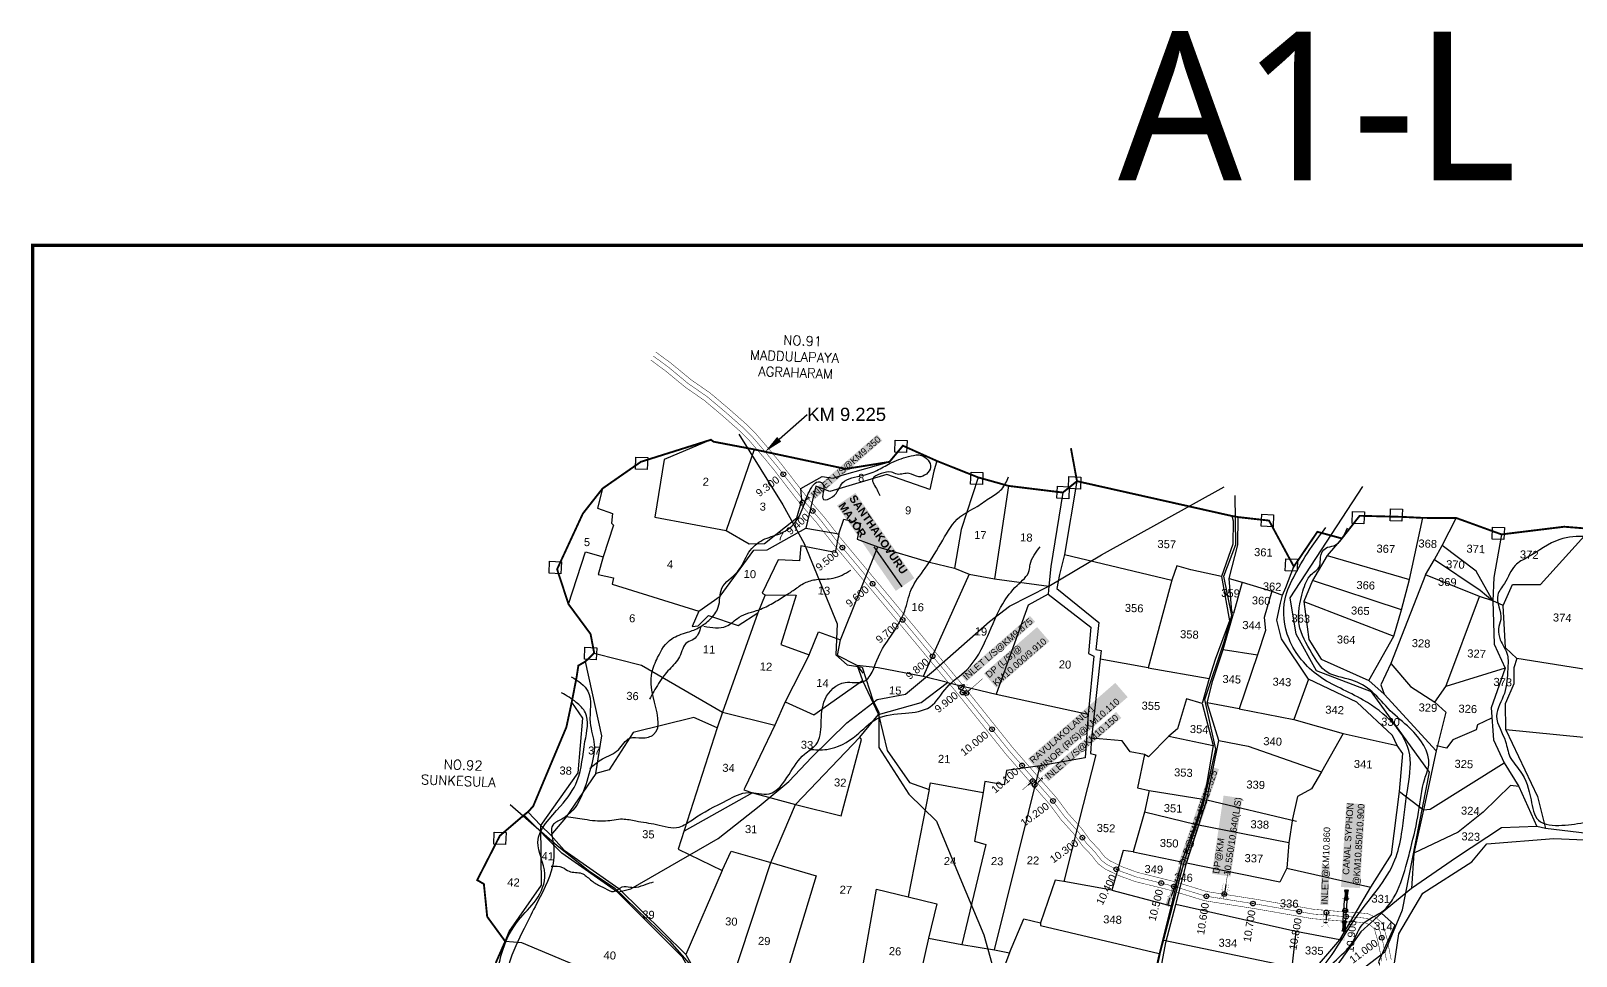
# Model space of a CAD drawing. Header units: inches. Extents: x 199720 to 229245, y 1615171 to 1626603.
# Drawn here: x 199720 to 203002, y 1620109 to 1622074 of the extents above; entities that cross this region are included whole.
import ezdxf
from ezdxf import colors
from ezdxf.entities.mleader import LeaderData, LeaderLine
from ezdxf.enums import TextEntityAlignment as Align
from ezdxf.math import Vec2, Vec3

# ---------------------------------------------------------------- set-up
doc = ezdxf.new("R2010")
doc.units = ezdxf.units.IN
doc.header["$LTSCALE"] = 15
doc.header["$MEASUREMENT"] = 0
doc.header["$PDMODE"] = 32
doc.header["$PDSIZE"] = 10
doc.linetypes.add('ACAD_ISO02W100', pattern=[15, 12, -3])
doc.linetypes.add('HIDDEN2', pattern=[0.1875, 0.125, -0.0625])
for name, color, linetype in [('CADAS', 1, 'Continuous'), ('CANAL1', 7, 'Continuous'), ('CHANAGE', 1, 'Continuous'), ('HILLS', 3, 'Continuous'), ('PLOT', 7, 'Continuous'), ('PLOT NO', 7, 'Continuous'), ('POINT', 2, 'Continuous'), ('RE REMARKS', 7, 'Continuous'), ('ROAD', 1, 'Continuous'), ('STREAM', 4, 'Continuous'), ('STRUCTURE', 5, 'Continuous'), ('TEXT', 1, 'Continuous'), ('text2', 7, 'Continuous'), ('VILLAGE BOUNDARY STONES', 1, 'Continuous'), ('VILLAGE BOUNDARYS', 5, 'Continuous'), ('VILLAGE BOUNDRY', 5, 'Continuous'), ('VILLAGE STONES', 240, 'Continuous')]:
    doc.layers.add(name, color=color, linetype=linetype)
doc.styles.add('section', font='romant.shx', dxfattribs={"height": 2})
doc.styles.get("Standard").update_dxf_attribs({"font": 'arial.ttf'})
doc.styles.add('TMS', font='trebuc.ttf')
doc.dimstyles.get("Standard").update_dxf_attribs({"dimtxt": 0.18, "dimasz": 0.18, "dimexe": 0.18, "dimexo": 0.0625, "dimgap": 0.09, "dimtad": 0, "dimtih": 1, "dimtoh": 1, "dimdec": 4, "dimzin": 0, "dimdsep": 46, "dimtxsty": 'Standard', "dimcen": 0.09, "dimadec": 0, "dimazin": 0, "dimtfac": 1, "dimtdec": 4, "dimtofl": 0, "dimtmove": 0, "dimatfit": 3, "dimfxl": 1, "dimtolj": 1, "dimtzin": 0, "dimarcsym": 0})

# ---------------------------------------------------------------- blocks, each defined once
blk = doc.blocks.new('SLB')
at = {"layer": 'STRUCTURE'}
h = blk.add_hatch(dxfattribs=at)
h.set_pattern_fill('DOTS', color=6, scale=20, angle=320.3722, style=0)
h.set_pattern_definition([(320.372247934, (-159.4327, -72.9564), (1.2786241598, 0.5641323054), [0, -1.25])])
h.paths.add_polyline_path([(769699.5, 1706871.1), (769699.5, 1706861.1), (769729.1, 1706861.1), (769732.1, 1706863.1), (769792.1, 1706863.1), (769795.1, 1706861.1), (769824.7, 1706861.1), (769824.7, 1706871.1), (769795.1, 1706871.1), (769792.1, 1706869.1), (769732.1, 1706869.1), (769729.1, 1706871.1)])
at = {"layer": 'STRUCTURE', "color": 6, "linetype": 'ACAD_ISO02W100', "ltscale": 0.5, "const_width": 0.5}
for points in [[(769699.5, 1706871.1), (769729.1, 1706871.1)], [(769699.5, 1706861.1), (769729.1, 1706861.1)], [(769795.1, 1706871.1), (769824.7, 1706871.1)], [(769795.1, 1706861.1), (769824.7, 1706861.1)]]:
    blk.add_lwpolyline(points, dxfattribs=at)
at = {"layer": 'STRUCTURE', "color": 6, "const_width": 0.628}
for points in [[(769726.1, 1706877.1), (769726.1, 1706873.1), (769732.1, 1706869.1), (769792.1, 1706869.1), (769798.1, 1706873.1), (769798.1, 1706877.1)], [(769726.1, 1706855.1), (769726.1, 1706859.1), (769732.1, 1706863.1), (769792.1, 1706863.1), (769798.1, 1706859.1), (769798.1, 1706855.1)]]:
    blk.add_lwpolyline(points, dxfattribs=at)
at = {"layer": 'STRUCTURE', "color": 6}
blk.add_lwpolyline([(769732.1, 1706863.1), (769792.1, 1706863.1)], dxfattribs=at)
blk.add_lwpolyline([(769732.1, 1706863.1), (769792.1, 1706863.1)], dxfattribs=at)
at = {"layer": 'STRUCTURE', "color": 0}
blk.add_circle((769762.1, 1706866.1), 1.24, dxfattribs=at)
for points in [[(769703.8, 1706866), (769726.7, 1706866)], [(769818.6, 1706865.8), (769795.7, 1706865.8)]]:
    blk.add_leader(points, dimstyle='Standard', override={"dimasz": 10, "dimgap": 0.09, "dimtad": 0}, dxfattribs=at)
blk = doc.blocks.new('UT')
at = {"layer": 'STRUCTURE'}
h = blk.add_hatch(dxfattribs=at)
h.set_pattern_fill('DASH', color=150, scale=8, angle=-39.6278, style=0)
h.set_pattern_definition([(320.372247933, (-4370.464, -6260.8811), (1.40800153113, 0.132407282), [1, -1])])
h.paths.add_polyline_path([(765163, 1700681.9), (765165.6, 1700680.6), (765167.2, 1700680.3), (765169.1, 1700680), (765172.4, 1700679.6), (765176.4, 1700679.3), (765179.5, 1700679.5), (765183.1, 1700679.9), (765187.7, 1700680.9), (765188.9, 1700681.2), (765193.1, 1700682.2), (765196.1, 1700680.2), (765196.1, 1700672.2), (765193.1, 1700670.2), (765190.5, 1700670.8), (765188.1, 1700671.3), (765185.5, 1700671.8), (765183.6, 1700672.1), (765181, 1700672.5), (765180.3, 1700672.5), (765178.5, 1700672.6), (765176.7, 1700672.6), (765174.6, 1700672.5), (765172.5, 1700672.3), (765170.4, 1700672), (765168.5, 1700671.7), (765166.1, 1700671.2), (765165, 1700670.8), (765163, 1700669.7)])
h.paths.add_polyline_path([(765259.1, 1700682.2), (765256.1, 1700680.2), (765256.1, 1700672.2), (765259.1, 1700670.2), (765261.9, 1700671), (765264.4, 1700671.6), (765266.4, 1700672), (765269.1, 1700672.5), (765272.7, 1700673), (765276.1, 1700673.1), (765278.6, 1700672.9), (765281.2, 1700672.7), (765283.9, 1700672.3), (765286.4, 1700671.9), (765288, 1700671.3), (765289.2, 1700670.6), (765289.1, 1700682.7), (765287.6, 1700681.8), (765285.7, 1700681.2), (765283, 1700680.7), (765281.2, 1700680.4), (765276.7, 1700679.9), (765272.7, 1700679.9), (765268.7, 1700680.3), (765264.8, 1700681), (765261.2, 1700681.7)])
at = {"layer": 'STRUCTURE', "color": 150, "const_width": 0.628}
for points in [[(765190.1, 1700688.2), (765190.1, 1700684.2), (765196.1, 1700680.2), (765256.1, 1700680.2), (765262.1, 1700684.2), (765262.1, 1700688.2)], [(765190.1, 1700664.2), (765190.1, 1700668.2), (765196.1, 1700672.2), (765256.1, 1700672.2), (765262.1, 1700668.2), (765262.1, 1700664.2)]]:
    blk.add_lwpolyline(points, dxfattribs=at)
at = {"layer": 'STRUCTURE', "color": 150}
for points in [[(765196.1, 1700680.2), (765256.1, 1700680.2)], [(765196.1, 1700672.2), (765256.1, 1700672.2)], [(765196.1, 1700672.2), (765256.1, 1700672.2)]]:
    blk.add_lwpolyline(points, dxfattribs=at)
at = {"layer": 'STRUCTURE', "color": 0}
blk.add_circle((765226.1, 1700676.2), 1.89, dxfattribs=at)
at = {"layer": 'STRUCTURE', "color": 150}
for points in [[(765163, 1700681.9), (765164.4, 1700681.1), (765167.9, 1700680.2), (765171.2, 1700679.8), (765176.1, 1700679.4), (765184.7, 1700680.3), (765193.1, 1700682.2)], [(765163, 1700669.7), (765164.3, 1700670.6), (765167.8, 1700671.6), (765171.2, 1700672.1), (765176, 1700672.6), (765184.7, 1700672), (765193.1, 1700670.2)], [(765289.1, 1700682.7), (765287.8, 1700681.9), (765284.3, 1700680.9), (765280.9, 1700680.4), (765276.1, 1700679.8), (765267.4, 1700680.5), (765259.1, 1700682.2)], [(765289.2, 1700670.6), (765287.8, 1700671.4), (765284.2, 1700672.3), (765280.9, 1700672.7), (765276.1, 1700673.1), (765267.4, 1700672.2), (765259.1, 1700670.2)]]:
    blk.add_spline(points, degree=3, dxfattribs=at)
at = {"layer": 'STRUCTURE', "color": 0}
blk.add_text('STREAM', height=5, dxfattribs=at).set_placement((765148.2, 1700675.8), align=Align.MIDDLE_CENTER)
for points in [[(765190.9, 1700676), (765164.2, 1700675.8)], [(765289.3, 1700676.7), (765265.4, 1700676.4)]]:
    blk.add_leader(points, dimstyle='Standard', override={"dimasz": 10, "dimgap": 0.09, "dimtad": 0}, dxfattribs=at)
blk = doc.blocks.new('OT')
at = {"layer": 'STRUCTURE', "color": 190}
for points, const_width in [([(769751.4, 1706595.8), (769729.4, 1706595.8)], 0.5), ([(769751.4, 1706579), (769729.4, 1706579)], 0.5), ([(769775.2, 1706601.8), (769775.2, 1706597.8), (769769.2, 1706593.8), (769761.8, 1706593.8), (769754.4, 1706593.8), (769748.4, 1706597.8), (769748.4, 1706601.8)], 0.5), ([(769748.4, 1706573), (769748.4, 1706577), (769754.4, 1706581), (769761.8, 1706581), (769761.8, 1706581), (769761.8, 1706581), (769769.2, 1706581), (769775.2, 1706577), (769775.2, 1706573)], 0.5), ([(769761.8, 1706593.8), (769761.8, 1706581)], 2.5)]:
    blk.add_lwpolyline(points, dxfattribs=dict(at, const_width=const_width))
at = {"layer": 'STRUCTURE', "color": 0}
blk.add_circle((769761.8, 1706587.4), 1.87, dxfattribs=at)
blk.add_leader([(769732.6, 1706587.4), (769753.8, 1706587.4)], dimstyle='Standard', override={"dimasz": 10, "dimgap": 0.09, "dimtad": 0}, dxfattribs=at)

msp = doc.modelspace()

# ---------------------------------------------------------------- linework, layer by layer
at = {"layer": 'CANAL1', "color": 200, "const_width": 1}
for points in [[(201036.8, 1621375.3), (201067.4, 1621352.8), (201110.1, 1621317.6), (201150.3, 1621289.7), (201189.1, 1621257.1), (201225.7, 1621224.7), (201245.9, 1621204.5), (201275.7, 1621169.7), (201299.8, 1621140.5), (201323.4, 1621109.6), (201354.2, 1621070.1), (201389.7, 1621029.1), (201422.1, 1620987.4), (201522.2, 1620867.4), (201613.9, 1620756.6), (201681.8, 1620674.8), (201790.7, 1620538.8), (201857.4, 1620462.2), (201883, 1620433), (201907.7, 1620399.7), (201935.8, 1620368.4), (201955, 1620342.1), (201973.2, 1620323.3), (201980.4, 1620313.7), (201987.9, 1620304.8), (202000.7, 1620295), (202029.6, 1620280.8), (202065.5, 1620267.7), (202104.4, 1620258.1), (202144.6, 1620248), (202213.2, 1620226.9), (202322.6, 1620209.6), (202442.6, 1620188.7), (202465.4, 1620186.9), (202495.3, 1620184.4), (202538.4, 1620181.5), (202554.6, 1620179.7), (202564, 1620175.6), (202573.7, 1620167.7), (202581.7, 1620139.6), (202590, 1620098)], [(201047.5, 1621392.3), (201079.7, 1621368.6), (201122.2, 1621333.5), (201162.5, 1621305.6), (201202.1, 1621272.2), (201239.4, 1621239.3), (201260.6, 1621218.1), (201291, 1621182.5), (201315.4, 1621152.9), (201339.3, 1621121.8), (201369.6, 1621082.8), (201405.2, 1621041.7), (201437.7, 1620999.9), (201537.6, 1620880.2), (201629.3, 1620769.4), (201697.3, 1620687.4), (201806.1, 1620551.6), (201872.4, 1620475.4), (201898.6, 1620445.6), (201923.2, 1620412.3), (201951.4, 1620381), (201970.3, 1620355), (201988.4, 1620336.3), (201996, 1620326.2), (202001.8, 1620319.4), (202011.3, 1620312.1), (202037.5, 1620299.2), (202071.4, 1620286.8), (202109.2, 1620277.5), (202150, 1620267.3), (202217.7, 1620246.4), (202325.8, 1620229.4), (202445.2, 1620208.6), (202467.1, 1620206.8), (202496.8, 1620204.3), (202540.2, 1620201.4), (202559.9, 1620199.3), (202574.5, 1620192.8), (202591.2, 1620179.2), (202601.2, 1620144.3), (202609.8, 1620100.8)]]:
    msp.add_lwpolyline(points, dxfattribs=at)
at = {"layer": 'CANAL1', "color": 1, "linetype": 'HIDDEN2', "ltscale": 4, "const_width": 1}
msp.add_lwpolyline([(201042.1, 1621383.8), (201073.6, 1621360.7), (201116.1, 1621325.5), (201156.4, 1621297.6), (201195.6, 1621264.6), (201232.6, 1621232), (201253.2, 1621211.3), (201283.4, 1621176.1), (201307.6, 1621146.7), (201331.4, 1621115.7), (201361.9, 1621076.4), (201397.5, 1621035.4), (201429.9, 1620993.6), (201529.9, 1620873.8), (201621.6, 1620763), (201689.6, 1620681.1), (201798.4, 1620545.2), (201864.9, 1620468.8), (201890.8, 1620439.3), (201915.4, 1620406), (201943.6, 1620374.7), (201962.6, 1620348.6), (201980.8, 1620329.8), (201988.2, 1620320), (201994.8, 1620312.1), (202006, 1620303.5), (202033.5, 1620290), (202068.4, 1620277.3), (202106.8, 1620267.8), (202147.3, 1620257.6), (202215.5, 1620236.6), (202324.2, 1620219.5), (202443.9, 1620198.6), (202466.2, 1620196.9), (202496.1, 1620194.4), (202539.3, 1620191.4), (202557.2, 1620189.5), (202569.3, 1620184.2), (202582.5, 1620173.4), (202591.4, 1620142), (202599.9, 1620099.4)], dxfattribs=at)
for points, elevation in [([(201703.4, 1620664.9), (201741.6, 1620698.3)], 64), ([(201851.6, 1620484.1), (201826.3, 1620462.4)], 65), ([(202253.2, 1620230.7), (202263.1, 1620288.8)], 68)]:
    msp.add_lwpolyline(points, dxfattribs=dict(at, elevation=elevation))
at = {"layer": 'HILLS'}
msp.add_lwpolyline([(202613, 1620070.1), (202626, 1620156.7), (202676.7, 1620242.8), (202780.8, 1620309.4), (202812.8, 1620347.9), (202954.9, 1620358.8), (203068.3, 1620353.9), (203149.6, 1620210), (203202.3, 1620110.8), (203248.7, 1619959.5), (203315.9, 1619841.3), (203373.9, 1619737.3), (203378.9, 1619677.7), (203340.9, 1619600.2), (203221.1, 1619577.9), (203079.9, 1619571.1), (203014.6, 1619611), (202971, 1619644.4), (202937.7, 1619623.7), (202862.7, 1619646.1), (202830, 1619771.1), (202780.8, 1619869.1), (202650.8, 1620008.4), (202613, 1620070.1)], dxfattribs=at)
at = {"layer": 'PLOT'}
for points in [[(201164.6, 1621205.9), (201065.6, 1621164.1), (201045.8, 1621041.5), (201197.2, 1621013.3), (201246, 1620985), (201278.4, 1620985.8), (201347.2, 1621039.9), (201358, 1621077.1), (201355.6, 1621102.6), (201400.9, 1621127.7), (201424.2, 1621124), (201443.3, 1621130.5), (201543.8, 1621158.9)], [(201256.5, 1621185.4), (201197.2, 1621013.3)], [(201644.5, 1621160.9), (201637.9, 1621139.4), (201629.9, 1621100.3), (201538, 1621132.1), (201416.9, 1621095.9), (201387.6, 1621107.1), (201366.5, 1621018.2), (201436, 1621006.2), (201446.8, 1621037.3), (201482.5, 1621028.7), (201475.3, 1620995.1), (201519.3, 1620978.5), (201628.9, 1620946.2), (201681.7, 1620933.5), (201713, 1620920.2), (201767.3, 1620910.8), (201882.6, 1620895), (201881, 1620878), (201971.8, 1620808.2), (201966.6, 1620751.9), (201978.1, 1620746.6), (201966, 1620623), (201959.7, 1620530.1), (201863.7, 1620513.6), (201792.3, 1620503.6), (201787.7, 1620472.8), (201746.6, 1620480), (201742.9, 1620456.8), (201724.3, 1620353.5), (201748.8, 1620346.3), (201697.9, 1620133.9), (201767.2, 1620122.5), (201798.7, 1620116.5), (201829.3, 1620188.1), (201864.6, 1620180.1), (201864.4, 1620174.2), (202116.6, 1620114.6)], [(201732.2, 1621126), (201696.1, 1621015.1), (201681.7, 1620933.5)], [(201942.2, 1621117.9), (201915.5, 1620962), (201904.7, 1620919.8), (201899.7, 1620890.2), (201988.9, 1620818), (201982.1, 1620760.5), (201993.5, 1620758.5), (201991.2, 1620740.2), (201972.9, 1620572.4), (201970.6, 1620539.4), (201982.4, 1620536.5), (201955.2, 1620431.2), (201914.4, 1620267.5), (201895.9, 1620270.8), (201864.6, 1620180.1)], [(200934.5, 1621102.4), (200923.9, 1621060.7), (200955.6, 1621049.3), (200953.7, 1621028.6), (200957.9, 1621024.4), (200935.6, 1620957.4), (200925.1, 1620919.9), (200957.7, 1620912.8), (200954.6, 1620899.4), (201139.1, 1620841.7), (201125.1, 1620809.4), (201137.5, 1620810.4), (201159.6, 1620832.9), (201222.3, 1620811.2), (201264.6, 1620838), (201189.2, 1620627.2), (201177.7, 1620594), (201094.9, 1620336.5), (201188.6, 1620291.4), (201111.1, 1620112.6)], [(201796.9, 1621107.9), (201767.3, 1620910.8)], [(201912.1, 1621093.8), (201886.8, 1620936.9), (201882.6, 1620895)], [(201139.1, 1620841.7), (201184.4, 1620873.6), (201255.9, 1620971.1), (201284.1, 1620972.1), (201366.5, 1621018.2)], [(202270.8, 1621044.1), (202273.8, 1621033.8), (202273, 1620984.5), (202249.2, 1620915.3), (202266, 1620821.1), (202235.4, 1620738.9), (202223.3, 1620698.5), (202208.2, 1620646.1), (202231.6, 1620556.7), (202217.5, 1620473.5), (202210.3, 1620442.8), (202193.1, 1620388.6), (202164, 1620309.4), (202142, 1620215.9), (202116.6, 1620114.6), (202083.7, 1619968.8)], [(202115.2, 1620054.8), (202130.9, 1620138.3), (202152.3, 1620218.7), (202174.5, 1620306.8), (202201.1, 1620388.1), (202218, 1620441.3), (202243.4, 1620567.3), (202219, 1620647.3), (202230.8, 1620694.7), (202253, 1620760.3), (202274.5, 1620836.7), (202271.3, 1620841.1), (202265.4, 1620911.1), (202283.8, 1620982.6), (202284.8, 1621041.6)], [(202562, 1620694.5), (202615.1, 1620788.9), (202631.8, 1620844.9), (202648.8, 1620909.3), (202676.5, 1621040)], [(203262.6, 1619944.3), (203289.7, 1620222.2), (203297.5, 1620302.2), (203315.7, 1620401.6), (203309.6, 1620638), (203193.1, 1620574.8), (203193.8, 1620684.7), (203058.1, 1620712.5), (202876.4, 1620741.2), (202852.4, 1620764.1), (202847.2, 1620854), (202825.5, 1620864.1), (202796.9, 1620873.3), (202682.2, 1620919.3), (202701.6, 1620951.7), (202718.2, 1620981.4), (202747.9, 1621039.7)], [(202847.2, 1620854), (202867, 1620898.2), (202926.4, 1620898.5), (203034, 1621016.6), (203052.2, 1620818.4), (203054.9, 1620768.8), (203058.1, 1620712.5)], [(201436, 1621006.2), (201428.8, 1620966.3), (201355.8, 1620980.6), (201352.7, 1620948.8), (201307.2, 1620950.8), (201273.7, 1620880.4), (201280, 1620876.2), (201345.7, 1620875.6), (201313.3, 1620771.3), (201373.5, 1620748.9), (201393.1, 1620797.9), (201440.1, 1620780.9)], [(202504.8, 1620996.3), (202473.8, 1620960.2), (202442.2, 1620906.9), (202424.2, 1620862.7), (202434.7, 1620781.5), (202460.7, 1620739.8), (202562, 1620694.5), (202594.6, 1620665.9), (202704.8, 1620545.5), (202678.1, 1620420.1), (202657.8, 1620327.7), (202652.4, 1620252.6), (202589, 1620200.2), (202545.2, 1620160.7), (202496.6, 1620092.1)], [(202843.9, 1621004.9), (202827.3, 1620913.5), (202825.5, 1620864.1)], [(200862.2, 1620856.6), (200898.5, 1620967.8), (200935.6, 1620957.4)], [(201667, 1620690.2), (201615.8, 1620703.4), (201519.9, 1620721.7), (201475.5, 1620726.3), (201433.6, 1620747.8), (201440.1, 1620780.9), (201519.3, 1620978.5)], [(201915.5, 1620962), (202143.8, 1620907.9)], [(202473.8, 1620960.2), (202648.8, 1620909.3)], [(202701.6, 1620951.7), (202798.6, 1620886.3), (202825.5, 1620864.1), (202790.2, 1620926.8), (202718.2, 1620981.4)], [(201713, 1620920.2), (201615.8, 1620703.4)], [(202249.2, 1620915.3), (202184.1, 1620929.6), (202154.1, 1620937.8), (202143.8, 1620907.9), (202093.6, 1620721.4), (202223.3, 1620698.5)], [(202436.3, 1620068.6), (202500.2, 1620143.5), (202566, 1620255.9), (202610.4, 1620325.4), (202627.3, 1620458.9), (202634.3, 1620539.5), (202622.6, 1620556.4), (202612.3, 1620577.8), (202536.6, 1620648.5), (202434.1, 1620697.7), (202376.9, 1620783.1), (202366.7, 1620822.6), (202374.3, 1620858.6), (202379, 1620875.6), (202386, 1620891.8), (202402.8, 1620936.6)], [(202682.2, 1620919.3), (202631.2, 1620789), (202608.8, 1620730.6), (202587.5, 1620685.1), (202594.6, 1620665.9)], [(202355.9, 1620884.3), (202339.6, 1620828.1), (202342.7, 1620800.5), (202325.8, 1620749), (202286.9, 1620634.2), (202219, 1620647.3)], [(202265.4, 1620911.1), (202293, 1620903.1), (202355.9, 1620884.3), (202379, 1620875.6)], [(202293, 1620903.1), (202274.5, 1620836.7)], [(202631.8, 1620844.9), (202442.2, 1620906.9)], [(201280, 1620876.2), (201264.6, 1620838)], [(201881, 1620878), (201838.4, 1620854.7), (201770.3, 1620665.8)], [(202424.2, 1620862.7), (202615.1, 1620788.9)], [(202702.1, 1620648.5), (202725.3, 1620681.7), (202796.9, 1620873.3)], [(202825.5, 1620864.1), (202828.5, 1620771.5), (202851.4, 1620720.6), (202822, 1620636.8)], [(200916.7, 1620752.7), (201017, 1620727.1), (201189.2, 1620627.2), (201300.4, 1620600)], [(202253, 1620760.3), (202325.8, 1620749)], [(200920.2, 1620497.3), (200933.1, 1620577), (200898, 1620734.9)], [(201373.5, 1620748.9), (201322.6, 1620649.2), (201300.4, 1620600), (201236.4, 1620466.3), (201234.8, 1620462.3), (201252.6, 1620455.8), (201344.4, 1620431.3), (201441.6, 1620407.5), (201484.4, 1620569.6), (201480.6, 1620574.5)], [(201475.5, 1620726.3), (201487.1, 1620710)], [(201475.5, 1620726.3), (201486.9, 1620694.3), (201520.4, 1620622.7), (201539.1, 1620545.7), (201586.6, 1620478.1), (201628.1, 1620463.4), (201631.3, 1620477.1), (201742.9, 1620456.8)], [(202093.6, 1620721.4), (201991.2, 1620740.2)], [(202608.8, 1620730.6), (202650.5, 1620681.9), (202702.1, 1620648.5), (202726, 1620627.7), (202704.8, 1620545.5)], [(202851.4, 1620720.6), (202725.3, 1620681.7)], [(202876.4, 1620741.2), (202870.3, 1620721.6), (202870.3, 1620687.3), (202852.2, 1620646.4)], [(201184.2, 1619982), (201291.7, 1620308.2), (201344.4, 1620431.3), (201480.6, 1620574.5), (201520.4, 1620622.7), (201611.5, 1620647.9), (201667, 1620690.2), (201770.3, 1620665.8), (201966, 1620623)], [(201322.6, 1620649.2), (201383, 1620621.6), (201486.9, 1620694.3)], [(202434.1, 1620697.7), (202403.1, 1620611.6)], [(202208.2, 1620646.1), (202175, 1620655.4), (202155.7, 1620591.6), (202137, 1620576.6), (202094.3, 1620532.4), (202085.4, 1620537.6), (202055.4, 1620543), (202038.2, 1620566.5), (201972.9, 1620572.4)], [(200747.1, 1619698), (200750.2, 1619730.4), (200766.6, 1619837.1), (200786.7, 1619836.7), (200812.5, 1619908), (200862.7, 1619985.2), (200913.4, 1620074.5), (200763.3, 1620137.3), (200727.7, 1620140.5), (200736.3, 1620161.6), (200804.6, 1620260), (200803, 1620386.6), (200882.7, 1620498.5), (200892.4, 1620614.3), (200869, 1620648.6)], [(202286.9, 1620634.2), (202403.1, 1620611.6), (202507.3, 1620582.1), (202622.6, 1620556.4)], [(202822, 1620636.8), (202826.7, 1620568.6), (202849.9, 1620519.5), (202880.4, 1620469.5), (202918.8, 1620384.2)], [(203193.1, 1620574.8), (203075.7, 1620568), (202853.4, 1620589.7), (202852.2, 1620646.4)], [(201177.7, 1620594), (201128.5, 1620615.8), (200999.7, 1620583.9), (200948.7, 1620504.8), (200920.2, 1620497.3), (200855.4, 1620402.6), (200824.9, 1620366.4)], [(202822.6, 1620614.8), (202792.9, 1620600.4), (202790.2, 1620590.1), (202740.6, 1620568.9), (202727.2, 1620550.8), (202705.5, 1620556)], [(202853.4, 1620589.7), (202920.5, 1620448.2), (202937.1, 1620380.3)], [(202137, 1620576.6), (202231.6, 1620556.7)], [(202507.3, 1620582.1), (202461.8, 1620500.3), (202440.3, 1620464.6), (202410.3, 1620447.9), (202400, 1620401.1), (202392.1, 1620349.8), (202387.6, 1620295.8), (202372.7, 1620266.3), (202174.5, 1620306.8)], [(202243.4, 1620567.3), (202305.6, 1620554.8), (202461.8, 1620500.3)], [(202085.4, 1620537.6), (202070.6, 1620466.8), (202095.8, 1620461), (202085.6, 1620414.9), (202061.4, 1620331), (202040, 1620333.7), (202016, 1620249), (202142, 1620215.9)], [(201767.2, 1620122.5), (201863.7, 1620513.6)], [(202627.3, 1620458.9), (202678.1, 1620420.1), (202692.2, 1620421.2), (202849.9, 1620519.5)], [(201628.1, 1620463.4), (201583.4, 1620235.4)], [(202095.8, 1620461), (202210.3, 1620442.8)], [(202880.4, 1620469.5), (202863.3, 1620471.5), (202804.9, 1620414.9), (202751.8, 1620372.7), (202657.8, 1620327.7)], [(201252.6, 1620455.8), (201107.9, 1620374.4)], [(202218, 1620441.3), (202408.7, 1620395.7)], [(201910.4, 1619256.3), (201859.2, 1619292.3), (201807.2, 1619327.5), (201784, 1619344.7), (201711.5, 1619435.6), (201634.9, 1619487.9), (201605.2, 1619515), (201543.1, 1619545.9), (201519.9, 1619557.7), (201530.9, 1619595), (201469.7, 1619665.3), (201478.9, 1619685.9), (201440.3, 1619732.7), (201254.6, 1619892.6), (201174.9, 1619981), (201104, 1620106.9), (200966.3, 1620244.7), (200848, 1620327.9), (200767.7, 1620408.9)], [(200775.8, 1620415.4), (200803, 1620386.6), (200824.9, 1620366.4), (200852.9, 1620334.6), (200969.1, 1620252.9), (201111.1, 1620112.6), (201184.2, 1619982), (201260.3, 1619903.9), (201298.8, 1619864.9), (201444.8, 1619740.3), (201489, 1619687.9), (201480.1, 1619670.4), (201540, 1619604.2), (201528.8, 1619565.9), (201563.7, 1619551.1), (201604.5, 1619526.8), (201639.8, 1619503.5), (201714.1, 1619452.7), (201719.1, 1619446.9), (201786.8, 1619354.9), (201809.9, 1619336)], [(202193.1, 1620388.6), (202085.6, 1620414.9)], [(202392.1, 1620349.8), (202193.1, 1620388.6)], [(203376.1, 1619821.7), (203289.4, 1619912.8), (203262.6, 1619944.3), (203205.7, 1620172.5), (203084.5, 1620362.6), (202937.1, 1620380.3), (202918.8, 1620384.2), (202843.6, 1620381.6), (202748.5, 1620318.9), (202652.4, 1620252.6)], [(201188.6, 1620291.4), (201207.6, 1620332.2), (201291.7, 1620308.2), (201387.9, 1620279.8), (201329.9, 1620088.3), (201274.1, 1619949.6), (201260.3, 1619903.9)], [(202061.4, 1620331), (202164, 1620309.4)], [(202387.6, 1620295.8), (202566, 1620255.9)], [(202016, 1620249), (201914.4, 1620267.5)], [(201444.1, 1619855.3), (201477.4, 1620030.2), (201516.3, 1620251.2), (201583.4, 1620235.4), (201644.5, 1620220.1), (201626.5, 1620147.5), (201697.9, 1620133.9)], [(202500.2, 1620143.5), (202407.2, 1620161.3), (202152.3, 1620218.7)], [(202589, 1620200.2), (202617.1, 1620175.3), (202582.4, 1620096.9), (202626.6, 1620004.5), (202734.6, 1619901.4), (202820.1, 1619789.3), (202838.4, 1619663.1), (202929.4, 1619594.2), (202983.2, 1619550.1), (203010.2, 1619608.4), (202960.9, 1619635), (202925.7, 1619587.8), (202878.5, 1619522.9), (202857.3, 1619489.7), (202844.8, 1619386.5)], [(202407.2, 1620161.3), (202398.2, 1620085.7), (202126.9, 1620142.2)], [(201626.5, 1620147.5), (201594.5, 1620002.2), (201477.4, 1620030.2)], [(201798.7, 1620116.5), (201790.9, 1620095.4), (201778.6, 1620061.9), (201792.1, 1620028.6), (201814.9, 1619962.3), (201854.2, 1619893.9), (201892.8, 1619874.7), (201864.7, 1619808.3), (201787.8, 1619630.7), (201760.4, 1619561.7), (201719.1, 1619446.9)]]:
    msp.add_lwpolyline(points, dxfattribs=at)
at = {"layer": 'POINT'}
for p in [(201359, 1621072, 62), (201696, 1620680, 63), (201707, 1620668, 64), (201848, 1620481, 65), (201852, 1620473, 66), (202148, 1620257, 67), (202255, 1620241, 68), (202472, 1620202, 69), (202512, 1620206, 70)]:
    msp.add_point(p, dxfattribs=at)
at = {"layer": 'ROAD'}
for points in [[(201223.6, 1621217.5), (201317.3, 1621067.4), (201362.9, 1620985.7), (201432.5, 1620814.9), (201430, 1620749.4), (201454, 1620727.7), (201485.6, 1620723), (201509.6, 1620650.8), (201521.6, 1620627), (201521.3, 1620552.4), (201585.2, 1620453.5), (201643.7, 1620395.6), (201693.4, 1620275.9), (201744, 1620154.2), (201761.1, 1620093.4)], [(200966.3, 1620244.7), (200994.6, 1620251.8), (201179.8, 1620359.3), (201266.8, 1620427.4), (201329.8, 1620479.9), (201379.1, 1620531.6), (201453.4, 1620604.5), (201517.5, 1620654.1), (201578, 1620665.5), (201637.6, 1620715.2), (201756.5, 1620819.8), (201798.8, 1620852.8), (201882.6, 1620895), (201994.3, 1620961.4), (202255.1, 1621105.9)], [(202087.9, 1619970.8), (202120, 1620120.8), (202170.6, 1620311.3), (202211.1, 1620432.7), (202237.4, 1620548.6), (202214, 1620654.2), (202254.5, 1620776.5), (202271.4, 1620832.8), (202254.3, 1620916), (202279.7, 1620983.7), (202278.3, 1621087.8)], [(202535.9, 1620072.4), (202596.9, 1620118.8), (202633.8, 1620207.6), (202690.7, 1620499.8), (202567.6, 1620670.8), (202450.9, 1620715.2), (202407.4, 1620792.9), (202395.2, 1620870.5), (202549, 1621106.9)], [(200738.2, 1620431), (200838.3, 1620344.1), (200907.2, 1620288.6), (200959.6, 1620254.1), (201076.4, 1620140.9), (201118.7, 1620093.7), (201184.6, 1619974), (201276.4, 1619878.9), (201404.5, 1619768.9), (201462.4, 1619714.1), (201481.1, 1619688.3), (201475.9, 1619661.9), (201532, 1619607.2), (201532.8, 1619588.2), (201525.5, 1619561.6), (201585.2, 1619532), (201663, 1619474.9), (201716.1, 1619442.9), (201756.7, 1619385.9), (201808.3, 1619328.7)]]:
    msp.add_lwpolyline(points, dxfattribs=at)
at = {"layer": 'STREAM'}
for points in [[(200907.7, 1620507.6), (200934.5, 1620528.4), (200968, 1620547.6), (200992.6, 1620572.1), (201018.1, 1620572.5), (201043, 1620579.7), (201041.9, 1620660.3), (201039.3, 1620710.7), (201051.5, 1620743.5), (201081.3, 1620783.3), (201115, 1620797), (201140.5, 1620807.8), (201162.5, 1620824.3), (201180.3, 1620850), (201187.8, 1620890.6), (201221.1, 1620925.6), (201245.4, 1620967), (201275.1, 1620993.2), (201311.1, 1621006.4), (201339.2, 1621025.3), (201360.6, 1621062.7), (201373.7, 1621096.3), (201395.9, 1621116.4), (201402.1, 1621112.5), (201403.6, 1621079.3), (201423, 1621084.7), (201444.6, 1621114.8), (201488, 1621130.5), (201520.8, 1621142.4), (201549.1, 1621157.7), (201589.7, 1621171.6), (201611.6, 1621172.6), (201631.2, 1621147.3), (201606.3, 1621127.3), (201585.6, 1621134.5), (201560.5, 1621132.7), (201547.9, 1621137.3), (201526.4, 1621134), (201508.2, 1621122.9), (201517.8, 1621099.3), (201523.2, 1621087.3)], [(200857.5, 1620406), (200896, 1620400), (200940.9, 1620396.5), (200977, 1620400.6), (201005, 1620396.3), (201048.8, 1620388.7), (201097.3, 1620383.2), (201125.2, 1620399), (201199.1, 1620440.7), (201244.3, 1620456.7), (201288, 1620453.9), (201330.5, 1620495), (201363.6, 1620538.3), (201388, 1620558.7), (201398.8, 1620602.8), (201407.1, 1620654.8), (201449.9, 1620690.4), (201487.3, 1620691.6), (201520.3, 1620744.8), (201546.5, 1620788.8), (201576.3, 1620842.7), (201590.3, 1620887.6), (201619.8, 1620933.1), (201657.1, 1620993), (201693.6, 1621042), (201729.9, 1621064.3), (201758.8, 1621083.6), (201782.3, 1621101.2), (201797, 1621127.4)], [(203611.5, 1621070.8), (203595.6, 1621043.8), (203584.9, 1621012.8), (203573.8, 1621000.6), (203554.9, 1620971.7), (203537.9, 1620946.7), (203518.8, 1620916.2), (203503.3, 1620903.7), (203463.7, 1620888.6), (203429.2, 1620886.4), (203397.4, 1620883.6), (203358.9, 1620869), (203302.6, 1620861.1), (203267.3, 1620843.9), (203235.2, 1620845.6), (203207.9, 1620833.3), (203178.2, 1620833.5), (203142.2, 1620823.8), (203117.5, 1620816.9), (203072, 1620810.6), (203045.4, 1620803.1), (203053.7, 1620829.9), (203071.8, 1620844.3), (203094.6, 1620881.9), (203108.4, 1620900.4), (203109.5, 1620941.2), (203075.7, 1620983), (203023.6, 1620999.7), (202967.8, 1620994.3), (202899.7, 1620956.5), (202872.7, 1620938.9), (202850.3, 1620900.7), (202836, 1620876.5), (202842.2, 1620824), (202837.4, 1620804), (202841.4, 1620781.3), (202856.3, 1620748.4), (202857.2, 1620719.3), (202850, 1620667.3), (202833.6, 1620619), (202852.5, 1620565), (202861.8, 1620532.7), (202883.7, 1620502.1), (202906.6, 1620441.2), (202922.4, 1620397.9), (202972.4, 1620387), (203025.7, 1620394), (203079.1, 1620390), (203094.4, 1620367.5), (203123.9, 1620325.7), (203173.2, 1620280.5), (203211.7, 1620254.5), (203291.5, 1620228.9), (203322.3, 1620241.2), (203353.6, 1620294.3), (203363.2, 1620342.8), (203389.9, 1620277.9), (203408.2, 1620266.8), (203463.4, 1620273.8), (203490.6, 1620259.8), (203536.2, 1620249.7), (203609.3, 1620298), (203645.8, 1620338.6), (203672.2, 1620353.1), (203727.4, 1620343.2), (203757.6, 1620337.6), (203768.9, 1620347.5), (203803.8, 1620345.5), (203836.2, 1620348.8), (203849.4, 1620373.5), (203867.7, 1620394.7), (203884.7, 1620401.2), (203901.3, 1620412.2), (203935.5, 1620426.4)], [(202648, 1619490.7), (202643.4, 1619501.6), (202639, 1619527.8), (202642.6, 1619582.3), (202640.4, 1619606.5), (202637.3, 1619645.4), (202633.2, 1619672.8), (202619.9, 1619695.1), (202596, 1619707.1), (202580, 1619724), (202552.7, 1619737.2), (202517.1, 1619754.1), (202505.7, 1619768.7), (202477.5, 1619779.5), (202458.4, 1619823.5), (202436.1, 1619847.8), (202427.2, 1619890.1), (202412.1, 1619911.7), (202416.2, 1619976.4), (202452.7, 1620053), (202487.9, 1620096.5), (202528.2, 1620139.6), (202549.2, 1620176.9), (202592.4, 1620205.2), (202614.8, 1620232.9), (202641, 1620299.4), (202651.2, 1620338.8), (202667.7, 1620414.8), (202680.8, 1620485.5), (202689.2, 1620515.1), (202649.4, 1620593.1), (202607.7, 1620630.5), (202568.9, 1620670.6), (202525.8, 1620695.3), (202473.4, 1620712.3), (202441.2, 1620752.7), (202414, 1620813.5), (202422.2, 1620884.6), (202439.9, 1620919.7), (202457.4, 1620937.2), (202459.5, 1620956.6), (202470.6, 1620975.7), (202487.6, 1620980.9), (202516.7, 1621018.8)], [(201373.7, 1620548.5), (201410.9, 1620548.4), (201473.5, 1620578.3), (201515.7, 1620612.6), (201577.6, 1620625.2), (201630, 1620638.7), (201666.1, 1620680.5), (201708, 1620717.5), (201752.6, 1620789.2), (201784.4, 1620857.5), (201815, 1620896.3), (201840.7, 1620928.5), (201842.7, 1620940.9), (201864.1, 1620978.3)], [(201149.8, 1620809.9), (201197.2, 1620809.9), (201224.3, 1620828.9), (201266.9, 1620845), (201296.1, 1620859), (201322.3, 1620874.8), (201341.4, 1620887.3), (201363.9, 1620901.9), (201389.2, 1620909.1), (201424.4, 1620911.9), (201461.5, 1620928.7)], [(201143.3, 1620809.4), (201128.1, 1620782.2), (201114.2, 1620775.5), (201098, 1620745.1), (201087.9, 1620731), (201065, 1620705), (201043.2, 1620671.2), (201033.9, 1620654.7)], [(200867.8, 1620702.7), (200903.5, 1620671.8), (200908.2, 1620604.8), (200916.9, 1620559), (200907.5, 1620503), (200848.1, 1620400.3), (200828.6, 1620387.4), (200829.1, 1620353.8), (200828, 1620300.6), (200791, 1620213.9), (200767.9, 1620168.2), (200734.8, 1620089), (200721.6, 1620064.1), (200686.9, 1620062.2), (200670.6, 1620039.6), (200656.1, 1620027.5), (200647.5, 1620006), (200632, 1619980.2)], [(201057.8, 1618050.3), (201036.5, 1618062.5), (200996.9, 1618084), (200964.7, 1618134.8), (200953.5, 1618174.3), (200968.5, 1618233.9), (200975.4, 1618260.9), (200979.8, 1618328.4), (200962.2, 1618356.8), (200905.3, 1618402.1), (200876.2, 1618426.4), (200869.8, 1618462.9), (200871.3, 1618502.4), (200870.2, 1618543.8), (200855.9, 1618622.9), (200844.1, 1618657.9), (200844.6, 1618696.9), (200813.7, 1618757.6), (200797.1, 1618797.8), (200793.5, 1618858.8), (200784, 1618895.6), (200779.8, 1618929.8), (200725, 1618996.8), (200684.8, 1619041.5), (200660.5, 1619071), (200660.9, 1619106.9), (200665.6, 1619134.5), (200659.1, 1619164.7), (200647.3, 1619252.4), (200638.3, 1619325.4), (200633.5, 1619366.5), (200649.7, 1619433.1), (200634.2, 1619492.3), (200646.1, 1619542.2), (200642, 1619601.5), (200640.3, 1619652.9), (200635.6, 1619695.3), (200635.6, 1619790.6), (200636.7, 1619855.6), (200634.9, 1619915.2), (200638.2, 1619955.2), (200631.4, 1619991.4), (200648.4, 1620032.1), (200684.4, 1620067.6), (200703.4, 1620076.4), (200719.3, 1620111.1), (200756.2, 1620185.6), (200793.4, 1620229.1), (200811.8, 1620283.9), (200797.1, 1620351.5), (200845, 1620427.4), (200880.8, 1620481.9), (200897.1, 1620564.8), (200898.1, 1620626.1), (200878.5, 1620648.2), (200847.4, 1620668.5)], [(200825.6, 1620300.1), (200849.5, 1620297.7), (200863.2, 1620289.5), (200890.4, 1620284.8), (200899.6, 1620279), (200918.5, 1620264.3), (200939.4, 1620253.2), (200957.7, 1620246.6), (200975.8, 1620256.1), (200993.5, 1620255.7), (201005.7, 1620255.6), (201027.4, 1620262.1), (201042.7, 1620267)]]:
    msp.add_spline(points, degree=3, dxfattribs=at)
msp.add_open_spline([(202613.6, 1619552.8), (202614.7, 1619556.5), (202618.8, 1619570.1), (202609.4, 1619609.6), (202622.1, 1619651.4), (202585.9, 1619687.7), (202535.4, 1619713.2), (202465.3, 1619757.2), (202408.4, 1619833.2), (202350.1, 1619915.8), (202359.5, 1620028.9), (202453.6, 1620064.3), (202498.1, 1620133.3), (202548.5, 1620216.4), (202613.7, 1620282.7), (202635.5, 1620380.9), (202641.3, 1620454.7), (202663.3, 1620565), (202565, 1620655.4), (202453.4, 1620694.5), (202385.8, 1620774.1), (202375.8, 1620859.7), (202406.8, 1620924.5), (202436.6, 1620974.5), (202460.9, 1621006.4), (202470.7, 1621019.3)], degree=3, knots=[222.245241, 222.245241, 222.245241, 222.245241, 223.931318, 228.585223, 232.307075, 235.994984, 241.974092, 249.422431, 259.762557, 269.565205, 278.747154, 287.932134, 296.123122, 302.326893, 316.606152, 322.2124, 331.310425, 338.686921, 353.605648, 364.102388, 373.962404, 382.324751, 387.700952, 394.679987, 399.433715, 399.433715, 399.433715, 399.433715], dxfattribs=at)
at = {"layer": 'text2', "color": 3}
for p in [(201318.4, 1621132.6), (201380.8, 1621054.6), (201443.8, 1620976.9), (201507.9, 1620900.2), (201571.8, 1620823.2), (201635.5, 1620746.2), (201699.2, 1620669.1), (201761.7, 1620591), (201825.5, 1620514.1), (201891.2, 1620438.7), (201953.7, 1620360.8), (202025.8, 1620293.8), (202121.1, 1620264.2), (202217.1, 1620236.4), (202315.9, 1620220.8), (202414.4, 1620203.8), (202513.8, 1620193.2), (202589.6, 1620148.3)]:
    msp.add_point(p, dxfattribs=at)
at = {"layer": 'VILLAGE BOUNDARY STONES'}
for points in [[(201556.1, 1621205.2), (201581.2, 1621204.3), (201580.3, 1621178.8), (201555.1, 1621179.7)], [(201005.1, 1621169.1), (201030.3, 1621168.1), (201029.3, 1621142.6), (201004.1, 1621143.6)], [(201717.1, 1621137.3), (201742.3, 1621136.3), (201741.4, 1621110.8), (201716.2, 1621111.8)], [(201925.2, 1621127.7), (201950.4, 1621126.7), (201949.5, 1621101.2), (201924.3, 1621102.2)], [(201900.5, 1621107.2), (201925.7, 1621106.2), (201924.7, 1621080.7), (201899.5, 1621081.7)], [(202334.6, 1621047.6), (202359.8, 1621046.6), (202358.8, 1621021.1), (202333.7, 1621022.1)], [(202527.6, 1621053.4), (202552.8, 1621052.5), (202551.8, 1621027), (202526.6, 1621027.9)], [(202608.1, 1621059.4), (202633.3, 1621058.5), (202632.3, 1621033), (202607.1, 1621034)], [(202825, 1621020.6), (202850.2, 1621019.6), (202849.2, 1620994.1), (202824, 1620995.1)], [(202385.6, 1620953), (202410.8, 1620952.1), (202409.8, 1620926.6), (202384.6, 1620927.6)], [(200821.8, 1620947.9), (200847, 1620946.9), (200846, 1620921.4), (200820.8, 1620922.4)], [(200896.9, 1620765.2), (200922.1, 1620764.3), (200921.1, 1620738.8), (200895.9, 1620739.7)], [(200704.4, 1620372.7), (200729.6, 1620371.7), (200728.6, 1620346.2), (200703.4, 1620347.2)]]:
    msp.add_lwpolyline(points, close=True, dxfattribs=at)
at = {"layer": 'VILLAGE BOUNDARYS', "const_width": 4}
msp.add_lwpolyline([(200707.5, 1620094.7), (200727.7, 1620140.5), (200689.4, 1620192.9), (200682.4, 1620262.4), (200668.1, 1620270.7), (200716.4, 1620365), (200767.7, 1620408.9), (200775.8, 1620415.4), (200786.9, 1620427.1), (200857.6, 1620595.5), (200869, 1620648.6), (200879.3, 1620701.7), (200883.1, 1620726.3), (200898, 1620734.9), (200916.7, 1620752.7), (200909, 1620793.3), (200862.2, 1620856.6), (200837.9, 1620930.9), (200892.6, 1621049.1), (200934.5, 1621102.4), (201015.9, 1621159.1), (201164.6, 1621205.9), (201170.2, 1621201.8), (201256.5, 1621185.4), (201450.8, 1621144), (201543.8, 1621158.9), (201572.4, 1621193.3), (201644.5, 1621160.9), (201732.2, 1621126), (201796.9, 1621107.9), (201912.1, 1621093.8), (201942.2, 1621117.9), (201929.3, 1621187.9), (201942.2, 1621117.9), (202270.8, 1621044.1), (202284.8, 1621041.6), (202350.1, 1621034.3), (202402.8, 1620936.6), (202452.8, 1621010.4), (202504.8, 1620996.3), (202542.6, 1621044.4), (202629.9, 1621042.2), (202676.5, 1621040), (202747.9, 1621039.7), (202843.9, 1621004.9), (202977.2, 1621021.2), (203034, 1621016.6)], dxfattribs=at)
at = {"layer": 'VILLAGE BOUNDRY', "const_width": 7}
msp.add_lwpolyline([(199723.7, 1621619), (205419.3, 1621619), (205419.3, 1616381.6), (199723.7, 1616381.6)], close=True, dxfattribs=at)

# ---------------------------------------------------------------- block references
at = {"layer": 'STRUCTURE', "color": 0}
for name, p, xscale, yscale, zscale, rotation in [('OT', (422180.5, 866417), 0.4199999999999999, 0.4199999999999999, 0.4199999999999999, 40.58690195236315), ('OT', (422510.3, 866018.9), 0.4199999999999999, 0.4199999999999999, 0.4199999999999999, 40.58690195236315), ('OT', (-19101.4, 2375334.2, 64), 0.4199999999999999, 0.4199999999999999, 0.4199999999999999, 220.5869019523631), ('OT', (422656.4, 865814.8, 65), 0.4199999999999999, 0.4199999999999999, 0.4199999999999999, 40.58690195236315), ('OT', (422676.4, 865820.1), 0.4199999999999999, 0.4199999999999999, 0.4199999999999999, 40.58690195236315), ('SLB', (1157671.7, 723107.1, 67), 0.6999999999999998, 0.6999999999999998, 0.6999999999999998, 71.07908305193862), ('OT', (-884330.5, 2352886.3, 68), 0.6999999999999995, 0.6999999999999995, 0.6999999999999995, 260.2875474983634), ('UT', (1356348.4, 1009617.6, 70), 0.7000000000000005, 0.7000000000000005, 0.7000000000000005, 86.3386058985905), ('OT', (-961510.3, 2222330.6), 0.7000000000000001, 0.7000000000000001, 0.7000000000000001, 266.9244997007722)]:
    msp.add_blockref(name, p, dxfattribs=dict(at, xscale=xscale, yscale=yscale, zscale=zscale, rotation=rotation))

# ---------------------------------------------------------------- texts
at = {"layer": 'CADAS', "color": 2, "style": 'TMS'}
msp.add_text('A1-L', height=315.69, dxfattribs=at).set_placement((202029.7, 1621757.2, 0.6))
at = {"layer": 'CHANAGE'}
for s, rotation, p in [('9.300', 37.4538, (201307.2, 1621124.1)), ('9.400', 40.9246, (201370.3, 1621045.4)), ('9.500', 39.8574, (201433.1, 1620968)), ('9.600', 39.8574, (201497.1, 1620891.2)), ('9.700', 39.6036, (201561, 1620814.3)), ('9.800', 39.6938, (201624.8, 1620737.3)), ('9.900', 38.6916, (201686.4, 1620666.1)), ('10.000', 38.6916, (201750.8, 1620582.3)), ('10.100', 41.0254, (201814.9, 1620504.9)), ('10.200', 36.5047, (201880, 1620430.4)), ('10.300', 36.1115, (201942.4, 1620352.5)), ('10.400', 63.7669, (202019.6, 1620281.2)), ('10.500', 75.9387, (202117.7, 1620250.6)), ('10.600', 81.0418, (202214.9, 1620222.5)), ('10.700', 81.0418, (202313.7, 1620207)), ('10.800', 80.1194, (202412, 1620190)), ('10.900', 84.6342, (202527.9, 1620185.8)), ('11.000', 36.5948, (202578.4, 1620139.9))]:
    msp.add_text(s, height=16, rotation=rotation, dxfattribs=at).set_placement(p, align=Align.MIDDLE_RIGHT)
at = {"layer": 'PLOT NO'}
for s, p in [('2', (201153.7, 1621116.8)), ('8', (201483.8, 1621124.9)), ('3', (201274.9, 1621063.9)), ('9', (201583.6, 1621055.9)), ('5', (200901.4, 1620988.5)), ('7', (201313.1, 1621001)), ('17', (201736.9, 1621003.6)), ('18', (201834.6, 1620998.4)), ('357', (202132.9, 1620984.1)), ('367', (202598.1, 1620974.3)), ('368', (202687.2, 1620985.1)), ('371', (202789.3, 1620974.1)), ('4', (201077.8, 1620941.3)), ('361', (202338.1, 1620966.8)), ('370', (202746, 1620941)), ('372', (202902.8, 1620961.9)), ('10', (201247.4, 1620920.7)), ('13', (201404.8, 1620885.5)), ('359', (202268.3, 1620880.1)), ('362', (202356.7, 1620894.1)), ('366', (202555.5, 1620896.8)), ('369', (202728.8, 1620903.7)), ('16', (201603.9, 1620850.4)), ('356', (202063.6, 1620848.3)), ('360', (202333.4, 1620864.2)), ('365', (202544, 1620842.7)), ('6', (200997.5, 1620826.8)), ('344', (202313.2, 1620811.8)), ('363', (202417.5, 1620826.1)), ('374', (202972.9, 1620827.9)), ('19', (201738.1, 1620798.7)), ('358', (202181, 1620792.4)), ('364', (202513.9, 1620781.3)), ('11', (201160.8, 1620760.5)), ('328', (202673.1, 1620773.5)), ('327', (202791, 1620751.6)), ('12', (201281.6, 1620724.1)), ('20', (201916.8, 1620728.6)), ('14', (201401.8, 1620689.1)), ('345', (202270.9, 1620697.2)), ('343', (202377.5, 1620691.5)), ('373', (202846.6, 1620691.1)), ('36', (200998.1, 1620661.7)), ('15', (201556.1, 1620673.4)), ('355', (202099.2, 1620640.8)), ('342', (202489.4, 1620632.1)), ('329', (202687.7, 1620636.9)), ('326', (202772.3, 1620634.4)), ('354', (202201.8, 1620591)), ('330', (202608.2, 1620606.7)), ('33', (201368.7, 1620557.9)), ('340', (202357.8, 1620565.2)), ('37', (200917, 1620545.7)), ('21', (201660, 1620527.9)), ('341', (202550.1, 1620516.8)), ('325', (202763.9, 1620517.2)), ('38', (200856.1, 1620503.2)), ('34', (201202.1, 1620508.9)), ('353', (202168.2, 1620499)), ('32', (201439.3, 1620477.8)), ('339', (202321.8, 1620473.2)), ('351', (202146.3, 1620423.1)), ('324', (202777.6, 1620417.8)), ('338', (202330.5, 1620388.8)), ('35', (201031.8, 1620367.9)), ('31', (201250.2, 1620378.8)), ('352', (202003.8, 1620381)), ('350', (202138, 1620349)), ('323', (202778.6, 1620363.1)), ('41', (200818.1, 1620321.5)), ('337', (202317.9, 1620316.8)), ('24', (201672.5, 1620310.9)), ('23', (201772.7, 1620310.8)), ('22', (201848.7, 1620312.5)), ('349', (202105.3, 1620293.6)), ('42', (200745.3, 1620265.8)), ('346', (202168.4, 1620276.1)), ('27', (201451.3, 1620250.1)), ('336', (202393, 1620220.9)), ('331', (202587.4, 1620230.9)), ('39', (201032, 1620197.2)), ('348', (202017.7, 1620186.9)), ('30', (201208, 1620182.7)), ('314', (202593, 1620172.8)), ('29', (201277.8, 1620141.4)), ('26', (201555.8, 1620119.5)), ('334', (202262.7, 1620137.1)), ('335', (202446.2, 1620120.8)), ('40', (200949.8, 1620110.8))]:
    msp.add_text(s, height=17, rotation=357.8141, dxfattribs=at).set_placement(p, align=Align.MIDDLE_CENTER)
at = {"layer": 'STRUCTURE', "color": 5, "attachment_point": 1, "bg_fill": 1, "box_fill_scale": 1.1, "bg_fill_color": 7, "bg_fill_true_color": 16777215, "bg_fill_transparency": 0}
for s, insert, char_height, width, rotation in [('INLET L/S@KM9.350', (201375.7, 1621091.6), 14, 187.951, 41.0254), ('{\\fArial|b1|i0|c0|p34;\\C1;SANTHAKOVURU MAJOR}', (201471.2, 1621090.8), 16.64, 216.744, 304.6114), ('INLET L/S@KM9.875', (201698.4, 1620704.9), 14, 190.485, 41.0254), ('DP (L/S)@ KM10.000/9.910', (201746.3, 1620709.5), 14, 147.191, 41.0254), ('RAVULAKOLANU-1 MINOR (R/S)@KM10.110', (201839.9, 1620528), 14, 243.182, 41.0254), ('INLET L/S@KM10.150', (201872.5, 1620493), 14, 202.405, 41.0254), ('DLB@KM10.455/10.525', (202158.6, 1620304.9, 67), 14, 216.664, 71.0791), ('DP@KM\\P10.550/10.640(L/S)', (202230.2, 1620285.4, 138), 14, 165.089, 81.4471), ('\\pi25.06165;CANAL SYPHON\\P\\pi3.46001;@KM10.850/10.900', (202504.5, 1620257.4, 70), 14, 175.729, 86.3386), ('INLET@KM10.860', (202460.7, 1620219.3, 70), 14, 81.821, 88.0841)]:
    msp.add_mtext(s, dxfattribs=dict(at, insert=insert, char_height=char_height, width=width, rotation=rotation))
at = {"layer": 'TEXT', "char_height": 20.468, "attachment_point": 1, "rotation": 357.8141, "style": 'section'}
for s, insert, width in [('\\pi70.17538;NO.91 \\P\\pi0.48733;MADDULAPAYA \\P\\pi19.49316;AGRAHARAM', (201248.7, 1621430.7), 228.07), ('\\pi47.75824;NO.92 \\P\\pi0.48733;SUNKESULA', (200549.9, 1620528.8), 185.185)]:
    msp.add_mtext(s, dxfattribs=dict(at, insert=insert, width=width))

# ---------------------------------------------------------------- leaders
at = {"layer": 'RE REMARKS', "color": 1}
msp.add_leader([(201570.8, 1620893.5, -19), (201511.2, 1620978.6, -19)], dimstyle='Standard', override={"dimasz": 45}, dxfattribs=at)
at = {"layer": 'VILLAGE STONES', "color": 1}
ml = msp.add_multileader_mtext('Standard', dxfattribs=at)
ml.set_content('KM 9.225', color=1)
ml.set_leader_properties()
ml.build(insert=Vec2(0, 0))
ml.multileader.update_dxf_attribs({"dogleg_length": 0.36, "arrow_head_size": 40})
ctx = ml.context
ctx.base_point, ctx.char_height, ctx.arrow_head_size, ctx.landing_gap_size, ctx.plane_origin = Vec3(201369.1, 1621259.6), 28, 40, 0.09, Vec3(201454.7, 1621816.1)
notes = []
notes.append((ctx, [(0, (1, 1, 0), (201369.1, 1621259.6), (1, 0), 1.396927018504357e-11, [(0, [(201279.6, 1621180.5)], 0, [])])]))
ctx.mtext.insert, ctx.mtext.flow_direction = Vec3(201369.2, 1621273.9), 5
for ctx, leaders in notes:
    for number, flags, end, landing, length, lines in leaders:
        leader = LeaderData()
        leader.index, (leader.has_last_leader_line, leader.has_dogleg_vector, leader.attachment_direction) = number, flags
        leader.last_leader_point, leader.dogleg_vector, leader.dogleg_length = Vec3(end), Vec3(landing), length
        for number, points, colour, breaks in lines:
            line = LeaderLine()
            line.index, line.vertices, line.color, line.breaks = number, Vec3.list(points), colors.encode_raw_color(colour), breaks
            leader.lines.append(line)
        ctx.leaders.append(leader)

doc.saveas('drawing.dxf')
